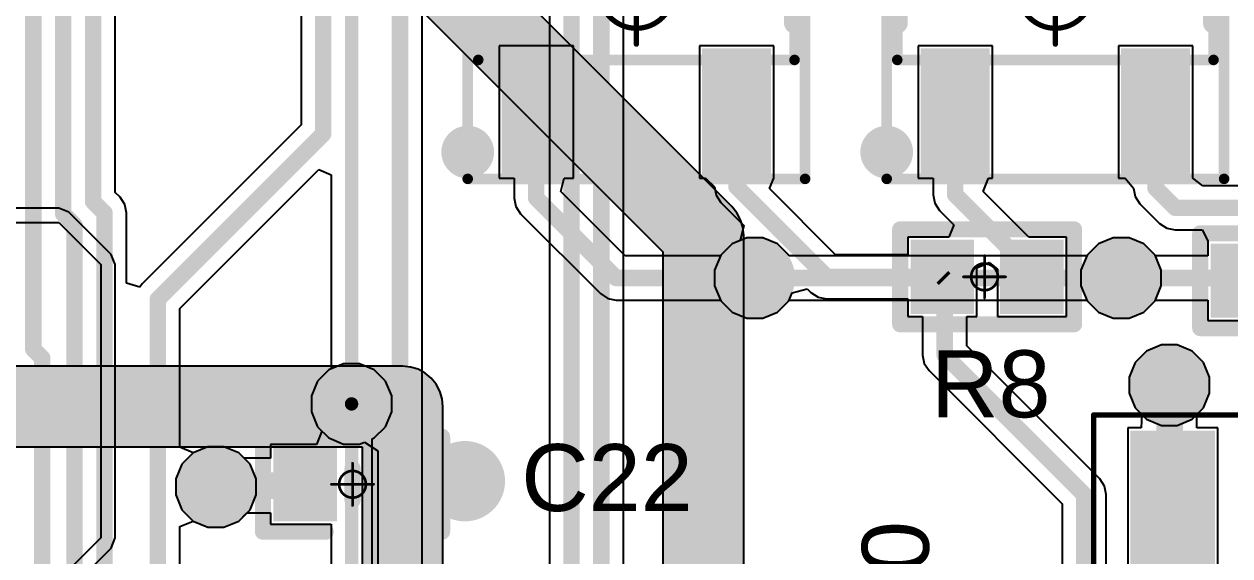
# Model space of a CAD drawing. Header units: inches. Extents: x -0.16 to 1.47, y -0.24 to 2.31.
# Drawn here: x 0.0952 to 0.5454, y 1.2151 to 1.4136 of the extents above; entities that cross this region are included whole.
import ezdxf

# ---------------------------------------------------------------- set-up
doc = ezdxf.new("R2010")
doc.units = ezdxf.units.IN
doc.header["$MEASUREMENT"] = 0
for name, color, linetype in [('Bottom Layer', 5, 'Continuous'), ('Bottom Solder', 6, 'Continuous'), ('GND', 76, 'Continuous'), ('Mechanical 13', 56, 'Continuous'), ('Mechanical 15', 56, 'Continuous'), ('Mechanical 16', 56, 'Continuous'), ('POWER', 16, 'Continuous'), ('Top Layer', 1, 'Continuous'), ('Top Overlay', 2, 'Continuous'), ('Top Paste', 8, 'Continuous'), ('Top Solder', 216, 'Continuous'), ('Via Holes', 16, 'Continuous')]:
    doc.layers.add(name, color=color, linetype=linetype)
doc.styles.add('Arial', font='', dxfattribs={"height": 0.2})
doc.styles.get('Arial').set_extended_font_data('Arial')

# ---------------------------------------------------------------- blocks, each defined once
blk = doc.blocks.new('SOT23_3L_14')
at = {"layer": 'Top Layer'}
for points in [[(0.00886, 0.02461), (-0.00886, 0.02461), (-0.00886, 0.06398), (0.00886, 0.06398)], [(-0.02854, -0.06469), (-0.04626, -0.06469), (-0.04626, -0.02531), (-0.02854, -0.02531)], [(0.04626, -0.06469), (0.02854, -0.06469), (0.02854, -0.02531), (0.04626, -0.02531)]]:
    blk.add_hatch(color=1, dxfattribs=at).paths.add_polyline_path(points)
at = {"layer": 'Top Paste'}
for points in [[(0.00886, 0.02461), (-0.00886, 0.02461), (-0.00886, 0.06398), (0.00886, 0.06398)], [(-0.02854, -0.06469), (-0.04626, -0.06469), (-0.04626, -0.02531), (-0.02854, -0.02531)], [(0.04626, -0.06469), (0.02854, -0.06469), (0.02854, -0.02531), (0.04626, -0.02531)]]:
    blk.add_hatch(color=8, dxfattribs=at).paths.add_polyline_path(points)
at = {"layer": 'Top Solder'}
for points in [[(0.01286, 0.02061), (-0.01286, 0.02061), (-0.01286, 0.06798), (0.01286, 0.06798)], [(-0.02454, -0.06869), (-0.05026, -0.06869), (-0.05026, -0.02131), (-0.02454, -0.02131)], [(0.05026, -0.06869), (0.02454, -0.06869), (0.02454, -0.02131), (0.05026, -0.02131)]]:
    blk.add_hatch(color=216, dxfattribs=at).paths.add_polyline_path(points)
at = {"layer": 'Mechanical 13', "const_width": 0.00394}
for points in [[(-0.05906, -0.02559), (-0.05906, 0.02559)], [(-0.05906, 0.02559), (0.05906, 0.02559)], [(0.05906, -0.02559), (0.05906, 0.02559)], [(-0.05906, -0.02559), (0.05906, -0.02559)]]:
    blk.add_lwpolyline(points, dxfattribs=at)
at = {"layer": 'Mechanical 13', "const_width": 0.00197}
for points in [[(-0.06004, 0.02559, 1), (-0.05807, 0.02559, 1)], [(-0.06004, 0.02559, 1), (-0.05807, 0.02559, 1)], [(0.05807, 0.02559, 1), (0.06004, 0.02559, 1)], [(0.05807, 0.02559, 1), (0.06004, 0.02559, 1)], [(-0.06004, -0.02559, 1), (-0.05807, -0.02559, 1)], [(-0.06004, -0.02559, 1), (-0.05807, -0.02559, 1)], [(0.05807, -0.02559, 1), (0.06004, -0.02559, 1)], [(0.05807, -0.02559, 1), (0.06004, -0.02559, 1)]]:
    blk.add_lwpolyline(points, format="xyb", close=True, dxfattribs=at)
at = {"layer": 'Mechanical 15'}
for points, const_width in [([(-0.06299, -0.07), (-0.06299, 0.07)], 0.00394), ([(-0.06299, 0.07), (0.06299, 0.07)], 0.00394), ([(0.06299, -0.07), (0.06299, 0.07)], 0.00394), ([(0, -0.01969), (0, 0.01969)], 0.00197), ([(-0.01969, 0), (0.01969, 0)], 0.00197), ([(-0.06299, -0.07), (0.06299, -0.07)], 0.00394)]:
    blk.add_lwpolyline(points, dxfattribs=dict(at, const_width=const_width))
for points, const_width in [([(-0.06398, 0.07, 1), (-0.06201, 0.07, 1)], 0.00197), ([(-0.06398, 0.07, 1), (-0.06201, 0.07, 1)], 0.00197), ([(0.06201, 0.07, 1), (0.06398, 0.07, 1)], 0.00197), ([(0.06201, 0.07, 1), (0.06398, 0.07, 1)], 0.00197), ([(-0.00049, 0.01969, 1), (0.00049, 0.01969, 1)], 0.000984), ([(0.01378, 0, 1), (-0.01378, 0, 1)], 0.00197), ([(-0.02018, 0, 1), (-0.01919, 0, 1)], 0.000984), ([(-0.01427, 0, 1), (-0.01329, 0, 1)], 0.000984), ([(0.01329, 0, 1), (0.01427, 0, 1)], 0.000984), ([(0.01919, 0, 1), (0.02018, 0, 1)], 0.000984), ([(-0.00049, -0.01969, 1), (0.00049, -0.01969, 1)], 0.000984), ([(-0.06398, -0.07, 1), (-0.06201, -0.07, 1)], 0.00197), ([(-0.06398, -0.07, 1), (-0.06201, -0.07, 1)], 0.00197), ([(0.06201, -0.07, 1), (0.06398, -0.07, 1)], 0.00197), ([(0.06201, -0.07, 1), (0.06398, -0.07, 1)], 0.00197)]:
    blk.add_lwpolyline(points, format="xyb", close=True, dxfattribs=dict(at, const_width=const_width))
at = {"layer": 'Top Overlay', "const_width": 0.00787}
for points in [[(-0.05906, 0.02756), (-0.02756, 0.02756)], [(-0.05906, -0.01181), (-0.05906, 0.02756)], [(0.02756, 0.02756), (0.05906, 0.02756)], [(0.05906, -0.01181), (0.05906, 0.02756)]]:
    blk.add_lwpolyline(points, dxfattribs=at)
at = {"layer": 'Top Overlay'}
for points, const_width in [([(-0.06102, 0.02756, 1), (-0.05709, 0.02756, 1)], 0.00394), ([(-0.06102, 0.02756, 1), (-0.05709, 0.02756, 1)], 0.00394), ([(-0.02953, 0.02756, 1), (-0.02559, 0.02756, 1)], 0.00394), ([(0.02559, 0.02756, 1), (0.02953, 0.02756, 1)], 0.00394), ([(0.05709, 0.02756, 1), (0.06102, 0.02756, 1)], 0.00394), ([(0.05709, 0.02756, 1), (0.06102, 0.02756, 1)], 0.00394), ([(-0.06102, -0.01181, 1), (-0.05709, -0.01181, 1)], 0.00394), ([(0.05709, -0.01181, 1), (0.06102, -0.01181, 1)], 0.00394), ([(-0.05807, -0.06, 1), (-0.06791, -0.06, 1)], 0.00984), ([(-0.07037, -0.06, 1), (-0.06545, -0.06, 1)], 0.00492), ([(-0.06053, -0.06, 1), (-0.05561, -0.06, 1)], 0.00492)]:
    blk.add_lwpolyline(points, format="xyb", close=True, dxfattribs=dict(at, const_width=const_width))
blk = doc.blocks.new('C_0402_L_19')
at = {"layer": 'Top Layer'}
for points in [[(-0.02559, 0.00984), (-0.00984, 0.00984), (-0.00984, -0.00984), (-0.02559, -0.00984)], [(0.00984, 0.00984), (0.02559, 0.00984), (0.02559, -0.00985), (0.00984, -0.00985)]]:
    blk.add_hatch(color=1, dxfattribs=at).paths.add_polyline_path(points)
at = {"layer": 'Top Paste'}
for points in [[(-0.02559, 0.00984), (-0.00984, 0.00984), (-0.00984, -0.00984), (-0.02559, -0.00984)], [(0.00984, 0.00984), (0.02559, 0.00984), (0.02559, -0.00985), (0.00984, -0.00985)]]:
    blk.add_hatch(color=8, dxfattribs=at).paths.add_polyline_path(points)
at = {"layer": 'Top Solder'}
for points in [[(-0.02959, 0.01384), (-0.00584, 0.01384), (-0.00584, -0.01384), (-0.02959, -0.01384)], [(0.00584, 0.01384), (0.02959, 0.01384), (0.02959, -0.01385), (0.00584, -0.01385)]]:
    blk.add_hatch(color=216, dxfattribs=at).paths.add_polyline_path(points)
at = {"layer": 'Mechanical 15'}
for points, const_width in [([(0.005, 0, 1), (-0.005, 0, 1)], 0.001), ([(-0.00025, 0.00787, 1), (0.00025, 0.00787, 1)], 0.0005), ([(-0.00812, 0, 1), (-0.00762, 0, 1)], 0.0005), ([(-0.00525, 0, 1), (-0.00475, 0, 1)], 0.0005), ([(0.00475, 0, 1), (0.00525, 0, 1)], 0.0005), ([(0.00762, 0, 1), (0.00812, 0, 1)], 0.0005), ([(-0.00025, -0.00787, 1), (0.00025, -0.00787, 1)], 0.0005)]:
    blk.add_lwpolyline(points, format="xyb", close=True, dxfattribs=dict(at, const_width=const_width))
at = {"layer": 'Mechanical 15', "const_width": 0.001}
for points in [[(0, 0.00787), (0, -0.00787)], [(0.00787, 0), (-0.00787, 0)]]:
    blk.add_lwpolyline(points, dxfattribs=at)
at = {"layer": 'Top Overlay', "const_width": 0.006}
for points in [[(-0.01, 0.01771), (-0.03346, 0.01771)], [(-0.03346, 0.01771), (-0.03346, -0.01771)], [(0.03346, 0.01771), (0.01, 0.01771)], [(0.03346, 0.01771), (0.03346, -0.01772)], [(0, 0.006), (0, -0.006)], [(-0.01, -0.01771), (-0.03346, -0.01771)], [(-0.03345, -0.01772), (-0.03346, -0.01771)], [(0.03346, -0.01771), (0.01, -0.01771)]]:
    blk.add_lwpolyline(points, dxfattribs=at)
at = {"layer": 'Top Overlay', "const_width": 0.003}
for points in [[(-0.03496, 0.01771, 1), (-0.03196, 0.01771, 1)], [(-0.03496, 0.01771, 1), (-0.03196, 0.01771, 1)], [(-0.0115, 0.01771, 1), (-0.0085, 0.01771, 1)], [(0.0085, 0.01771, 1), (0.0115, 0.01771, 1)], [(0.03196, 0.01771, 1), (0.03496, 0.01771, 1)], [(0.03196, 0.01771, 1), (0.03496, 0.01771, 1)], [(-0.0015, 0.006, 1), (0.0015, 0.006, 1)], [(-0.0015, -0.006, 1), (0.0015, -0.006, 1)], [(-0.03496, -0.01771, 1), (-0.03196, -0.01771, 1)], [(-0.03496, -0.01771, 1), (-0.03196, -0.01771, 1)], [(-0.03496, -0.01771, 1), (-0.03196, -0.01771, 1)], [(-0.03495, -0.01772, 1), (-0.03195, -0.01772, 1)], [(-0.0115, -0.01771, 1), (-0.0085, -0.01771, 1)], [(0.0085, -0.01771, 1), (0.0115, -0.01771, 1)], [(0.03196, -0.01771, 1), (0.03496, -0.01771, 1)], [(0.03196, -0.01772, 1), (0.03496, -0.01772, 1)]]:
    blk.add_lwpolyline(points, format="xyb", close=True, dxfattribs=at)
blk = doc.blocks.new('_SOP100P600X160_11N_25')
at = {"layer": 'Top Layer'}
blk.add_hatch(color=1, dxfattribs=at).paths.add_polyline_path([(0.08248, 0.09055), (0.13406, 0.09055), (0.13406, 0.06693), (0.08248, 0.06693)])
at = {"layer": 'Top Paste'}
blk.add_hatch(color=8, dxfattribs=at).paths.add_polyline_path([(0.08248, 0.09055), (0.13406, 0.09055), (0.13406, 0.06693), (0.08248, 0.06693)])
at = {"layer": 'Top Solder'}
blk.add_hatch(color=216, dxfattribs=at).paths.add_polyline_path([(0.07848, 0.09455), (0.13806, 0.09455), (0.13806, 0.06293), (0.07848, 0.06293)])
at = {"layer": 'Mechanical 16', "const_width": 0.00197}
for points in [[(-0.1439, 0.10827), (0.1439, 0.10827)], [(0.1439, 0.10827), (0.1439, -0.10827)]]:
    blk.add_lwpolyline(points, dxfattribs=at)
at = {"layer": 'Mechanical 16', "const_width": 0.000984}
blk.add_lwpolyline([(0.14341, 0.10827, 1), (0.14439, 0.10827, 1)], format="xyb", close=True, dxfattribs=at)
blk.add_lwpolyline([(0.14341, 0.10827, 1), (0.14439, 0.10827, 1)], format="xyb", close=True, dxfattribs=at)
blk = doc.blocks.new('SOT23_3L_58')
at = {"layer": 'Top Layer'}
for points in [[(0.00886, 0.02461), (-0.00886, 0.02461), (-0.00886, 0.06398), (0.00886, 0.06398)], [(-0.02854, -0.06469), (-0.04626, -0.06469), (-0.04626, -0.02531), (-0.02854, -0.02531)], [(0.04626, -0.06469), (0.02854, -0.06469), (0.02854, -0.02531), (0.04626, -0.02531)]]:
    blk.add_hatch(color=1, dxfattribs=at).paths.add_polyline_path(points)
at = {"layer": 'Top Paste'}
for points in [[(0.00886, 0.02461), (-0.00886, 0.02461), (-0.00886, 0.06398), (0.00886, 0.06398)], [(-0.02854, -0.06469), (-0.04626, -0.06469), (-0.04626, -0.02531), (-0.02854, -0.02531)], [(0.04626, -0.06469), (0.02854, -0.06469), (0.02854, -0.02531), (0.04626, -0.02531)]]:
    blk.add_hatch(color=8, dxfattribs=at).paths.add_polyline_path(points)
at = {"layer": 'Top Solder'}
for points in [[(0.01286, 0.02061), (-0.01286, 0.02061), (-0.01286, 0.06798), (0.01286, 0.06798)], [(-0.02454, -0.06869), (-0.05026, -0.06869), (-0.05026, -0.02131), (-0.02454, -0.02131)], [(0.05026, -0.06869), (0.02454, -0.06869), (0.02454, -0.02131), (0.05026, -0.02131)]]:
    blk.add_hatch(color=216, dxfattribs=at).paths.add_polyline_path(points)
at = {"layer": 'Mechanical 13', "const_width": 0.00394}
for points in [[(-0.05906, -0.02559), (-0.05906, 0.02559)], [(-0.05906, 0.02559), (0.05906, 0.02559)], [(0.05906, -0.02559), (0.05906, 0.02559)], [(-0.05906, -0.02559), (0.05906, -0.02559)]]:
    blk.add_lwpolyline(points, dxfattribs=at)
at = {"layer": 'Mechanical 13', "const_width": 0.00197}
for points in [[(-0.06004, 0.02559, 1), (-0.05807, 0.02559, 1)], [(-0.06004, 0.02559, 1), (-0.05807, 0.02559, 1)], [(0.05807, 0.02559, 1), (0.06004, 0.02559, 1)], [(0.05807, 0.02559, 1), (0.06004, 0.02559, 1)], [(-0.06004, -0.02559, 1), (-0.05807, -0.02559, 1)], [(-0.06004, -0.02559, 1), (-0.05807, -0.02559, 1)], [(0.05807, -0.02559, 1), (0.06004, -0.02559, 1)], [(0.05807, -0.02559, 1), (0.06004, -0.02559, 1)]]:
    blk.add_lwpolyline(points, format="xyb", close=True, dxfattribs=at)
at = {"layer": 'Mechanical 15'}
for points, const_width in [([(-0.06299, -0.07), (-0.06299, 0.07)], 0.00394), ([(-0.06299, 0.07), (0.06299, 0.07)], 0.00394), ([(0.06299, -0.07), (0.06299, 0.07)], 0.00394), ([(0, -0.01969), (0, 0.01969)], 0.00197), ([(-0.01969, 0), (0.01969, 0)], 0.00197), ([(-0.06299, -0.07), (0.06299, -0.07)], 0.00394)]:
    blk.add_lwpolyline(points, dxfattribs=dict(at, const_width=const_width))
for points, const_width in [([(-0.06398, 0.07, 1), (-0.06201, 0.07, 1)], 0.00197), ([(-0.06398, 0.07, 1), (-0.06201, 0.07, 1)], 0.00197), ([(0.06201, 0.07, 1), (0.06398, 0.07, 1)], 0.00197), ([(0.06201, 0.07, 1), (0.06398, 0.07, 1)], 0.00197), ([(-0.00049, 0.01969, 1), (0.00049, 0.01969, 1)], 0.000984), ([(0.01378, 0, 1), (-0.01378, 0, 1)], 0.00197), ([(-0.02018, 0, 1), (-0.01919, 0, 1)], 0.000984), ([(-0.01427, 0, 1), (-0.01329, 0, 1)], 0.000984), ([(0.01329, 0, 1), (0.01427, 0, 1)], 0.000984), ([(0.01919, 0, 1), (0.02018, 0, 1)], 0.000984), ([(-0.00049, -0.01969, 1), (0.00049, -0.01969, 1)], 0.000984), ([(-0.06398, -0.07, 1), (-0.06201, -0.07, 1)], 0.00197), ([(-0.06398, -0.07, 1), (-0.06201, -0.07, 1)], 0.00197), ([(0.06201, -0.07, 1), (0.06398, -0.07, 1)], 0.00197), ([(0.06201, -0.07, 1), (0.06398, -0.07, 1)], 0.00197)]:
    blk.add_lwpolyline(points, format="xyb", close=True, dxfattribs=dict(at, const_width=const_width))
at = {"layer": 'Top Overlay', "const_width": 0.00787}
for points in [[(-0.05906, 0.02756), (-0.02756, 0.02756)], [(-0.05906, -0.01181), (-0.05906, 0.02756)], [(0.02756, 0.02756), (0.05906, 0.02756)], [(0.05906, -0.01181), (0.05906, 0.02756)]]:
    blk.add_lwpolyline(points, dxfattribs=at)
at = {"layer": 'Top Overlay'}
for points, const_width in [([(-0.06102, 0.02756, 1), (-0.05709, 0.02756, 1)], 0.00394), ([(-0.06102, 0.02756, 1), (-0.05709, 0.02756, 1)], 0.00394), ([(-0.02953, 0.02756, 1), (-0.02559, 0.02756, 1)], 0.00394), ([(0.02559, 0.02756, 1), (0.02953, 0.02756, 1)], 0.00394), ([(0.05709, 0.02756, 1), (0.06102, 0.02756, 1)], 0.00394), ([(0.05709, 0.02756, 1), (0.06102, 0.02756, 1)], 0.00394), ([(-0.06102, -0.01181, 1), (-0.05709, -0.01181, 1)], 0.00394), ([(0.05709, -0.01181, 1), (0.06102, -0.01181, 1)], 0.00394), ([(-0.05807, -0.06, 1), (-0.06791, -0.06, 1)], 0.00984), ([(-0.07037, -0.06, 1), (-0.06545, -0.06, 1)], 0.00492), ([(-0.06053, -0.06, 1), (-0.05561, -0.06, 1)], 0.00492)]:
    blk.add_lwpolyline(points, format="xyb", close=True, dxfattribs=dict(at, const_width=const_width))
blk = doc.blocks.new('R_0402_L_59')
at = {"layer": 'Top Layer'}
for points in [[(-0.02363, 0.00984), (-0.00788, 0.00984), (-0.00788, -0.00985), (-0.02363, -0.00985)], [(0.00984, 0.00984), (0.02559, 0.00984), (0.02559, -0.00985), (0.00984, -0.00985)]]:
    blk.add_hatch(color=1, dxfattribs=at).paths.add_polyline_path(points)
at = {"layer": 'Top Paste'}
for points in [[(-0.02363, 0.00984), (-0.00788, 0.00984), (-0.00788, -0.00985), (-0.02363, -0.00985)], [(0.00984, 0.00984), (0.02559, 0.00984), (0.02559, -0.00985), (0.00984, -0.00985)]]:
    blk.add_hatch(color=8, dxfattribs=at).paths.add_polyline_path(points)
at = {"layer": 'Top Solder'}
for points in [[(-0.02763, 0.01384), (-0.00388, 0.01384), (-0.00388, -0.01385), (-0.02763, -0.01385)], [(0.00584, 0.01384), (0.02959, 0.01384), (0.02959, -0.01385), (0.00584, -0.01385)]]:
    blk.add_hatch(color=216, dxfattribs=at).paths.add_polyline_path(points)
at = {"layer": 'Mechanical 15'}
for points, const_width in [([(0.005, 0, 1), (-0.005, 0, 1)], 0.001), ([(-0.00025, 0.00787, 1), (0.00025, 0.00787, 1)], 0.0005), ([(-0.00812, 0, 1), (-0.00762, 0, 1)], 0.0005), ([(-0.00525, 0, 1), (-0.00475, 0, 1)], 0.0005), ([(0.00475, 0, 1), (0.00525, 0, 1)], 0.0005), ([(0.00762, 0, 1), (0.00812, 0, 1)], 0.0005), ([(-0.00025, -0.00787, 1), (0.00025, -0.00787, 1)], 0.0005)]:
    blk.add_lwpolyline(points, format="xyb", close=True, dxfattribs=dict(at, const_width=const_width))
at = {"layer": 'Mechanical 15', "const_width": 0.001}
for points in [[(0, 0.00787), (0, -0.00787)], [(0.00787, 0), (-0.00787, 0)]]:
    blk.add_lwpolyline(points, dxfattribs=at)
at = {"layer": 'Top Overlay', "const_width": 0.006}
for points in [[(0.03346, 0.01771), (-0.0315, 0.01771)], [(-0.0315, 0.01771), (-0.0315, -0.01772)], [(0.03346, 0.01771), (0.03346, -0.01772)], [(0.03346, -0.01772), (-0.0315, -0.01772)]]:
    blk.add_lwpolyline(points, dxfattribs=at)
at = {"layer": 'Top Overlay', "const_width": 0.003}
for points in [[(-0.033, 0.01771, 1), (-0.03, 0.01771, 1)], [(-0.033, 0.01771, 1), (-0.03, 0.01771, 1)], [(0.03196, 0.01771, 1), (0.03496, 0.01771, 1)], [(0.03196, 0.01771, 1), (0.03496, 0.01771, 1)], [(-0.033, -0.01772, 1), (-0.03, -0.01772, 1)], [(-0.033, -0.01772, 1), (-0.03, -0.01772, 1)], [(0.03196, -0.01772, 1), (0.03496, -0.01772, 1)], [(0.03196, -0.01772, 1), (0.03496, -0.01772, 1)]]:
    blk.add_lwpolyline(points, format="xyb", close=True, dxfattribs=at)
blk = doc.blocks.new('R_0402_L_64')
at = {"layer": 'Top Layer'}
for points in [[(-0.02363, 0.00984), (-0.00788, 0.00984), (-0.00788, -0.00985), (-0.02363, -0.00985)], [(0.00984, 0.00984), (0.02559, 0.00984), (0.02559, -0.00985), (0.00984, -0.00985)]]:
    blk.add_hatch(color=1, dxfattribs=at).paths.add_polyline_path(points)
at = {"layer": 'Top Paste'}
for points in [[(-0.02363, 0.00984), (-0.00788, 0.00984), (-0.00788, -0.00985), (-0.02363, -0.00985)], [(0.00984, 0.00984), (0.02559, 0.00984), (0.02559, -0.00985), (0.00984, -0.00985)]]:
    blk.add_hatch(color=8, dxfattribs=at).paths.add_polyline_path(points)
at = {"layer": 'Top Solder'}
for points in [[(-0.02763, 0.01384), (-0.00388, 0.01384), (-0.00388, -0.01385), (-0.02763, -0.01385)], [(0.00584, 0.01384), (0.02959, 0.01384), (0.02959, -0.01385), (0.00584, -0.01385)]]:
    blk.add_hatch(color=216, dxfattribs=at).paths.add_polyline_path(points)
at = {"layer": 'Mechanical 15'}
for points, const_width in [([(0.005, 0, 1), (-0.005, 0, 1)], 0.001), ([(-0.00025, 0.00787, 1), (0.00025, 0.00787, 1)], 0.0005), ([(-0.00812, 0, 1), (-0.00762, 0, 1)], 0.0005), ([(-0.00525, 0, 1), (-0.00475, 0, 1)], 0.0005), ([(0.00475, 0, 1), (0.00525, 0, 1)], 0.0005), ([(0.00762, 0, 1), (0.00812, 0, 1)], 0.0005), ([(-0.00025, -0.00787, 1), (0.00025, -0.00787, 1)], 0.0005)]:
    blk.add_lwpolyline(points, format="xyb", close=True, dxfattribs=dict(at, const_width=const_width))
at = {"layer": 'Mechanical 15', "const_width": 0.001}
for points in [[(0, -0.00787), (0, 0.00787)], [(-0.00787, 0), (0.00787, 0)]]:
    blk.add_lwpolyline(points, dxfattribs=at)
at = {"layer": 'Top Overlay', "const_width": 0.006}
for points in [[(-0.0315, 0.01771), (0.03346, 0.01771)], [(-0.0315, -0.01772), (-0.0315, 0.01771)], [(0.03346, -0.01772), (0.03346, 0.01771)], [(-0.0315, -0.01772), (0.03346, -0.01772)]]:
    blk.add_lwpolyline(points, dxfattribs=at)
at = {"layer": 'Top Overlay', "const_width": 0.003}
for points in [[(-0.033, 0.01771, 1), (-0.03, 0.01771, 1)], [(-0.033, 0.01771, 1), (-0.03, 0.01771, 1)], [(0.03196, 0.01771, 1), (0.03496, 0.01771, 1)], [(0.03196, 0.01771, 1), (0.03496, 0.01771, 1)], [(-0.033, -0.01772, 1), (-0.03, -0.01772, 1)], [(-0.033, -0.01772, 1), (-0.03, -0.01772, 1)], [(0.03196, -0.01772, 1), (0.03496, -0.01772, 1)], [(0.03196, -0.01772, 1), (0.03496, -0.01772, 1)]]:
    blk.add_lwpolyline(points, format="xyb", close=True, dxfattribs=at)

msp = doc.modelspace()

# ---------------------------------------------------------------- hatches: boundary and pattern name
at = {"layer": 'Bottom Layer'}
h = msp.add_hatch(color=5, dxfattribs=at)
edge = h.paths.add_edge_path()
edge.add_arc((0.36801, 1.31878), 0.01, 0, 360)
h = msp.add_hatch(color=5, dxfattribs=at)
edge = h.paths.add_edge_path()
edge.add_arc((0.50479, 1.31878), 0.01, 0, 360)
h = msp.add_hatch(color=5, dxfattribs=at)
edge = h.paths.add_edge_path()
edge.add_arc((0.52279, 1.27878), 0.01, 0, 360)
h = msp.add_hatch(color=5, dxfattribs=at)
edge = h.paths.add_edge_path()
edge.add_arc((0.21743, 1.27178), 0.01, 0, 360)
h = msp.add_hatch(color=5, dxfattribs=at)
edge = h.paths.add_edge_path()
edge.add_arc((0.25975, 1.24294), 0.01, 0, 360)
h = msp.add_hatch(color=5, dxfattribs=at)
edge = h.paths.add_edge_path()
edge.add_arc((0.16679, 1.24078), 0.01, 0, 360)
at = {"layer": 'Bottom Solder'}
h = msp.add_hatch(color=6, dxfattribs=at)
edge = h.paths.add_edge_path()
edge.add_arc((0.36801, 1.31878), 0.014, 0, 360)
h = msp.add_hatch(color=6, dxfattribs=at)
edge = h.paths.add_edge_path()
edge.add_arc((0.50479, 1.31878), 0.014, 0, 360)
h = msp.add_hatch(color=6, dxfattribs=at)
edge = h.paths.add_edge_path()
edge.add_arc((0.52279, 1.27878), 0.014, 0, 360)
h = msp.add_hatch(color=6, dxfattribs=at)
edge = h.paths.add_edge_path()
edge.add_arc((0.21743, 1.27178), 0.014, 0, 360)
h = msp.add_hatch(color=6, dxfattribs=at)
edge = h.paths.add_edge_path()
edge.add_arc((0.25975, 1.24294), 0.014, 0, 360)
h = msp.add_hatch(color=6, dxfattribs=at)
edge = h.paths.add_edge_path()
edge.add_arc((0.16679, 1.24078), 0.014, 0, 360)
at = {"layer": 'GND'}
h = msp.add_hatch(color=76, dxfattribs=at)
edge = h.paths.add_edge_path()
edge.add_arc((0.36801, 1.31878), 0.015, 0, 360)
h = msp.add_hatch(color=76, dxfattribs=at)
edge = h.paths.add_edge_path()
edge.add_arc((0.50479, 1.31878), 0.015, 0, 360)
h = msp.add_hatch(color=76, dxfattribs=at)
edge = h.paths.add_edge_path()
edge.add_arc((0.52279, 1.27878), 0.015, 0, 360)
h = msp.add_hatch(color=76, dxfattribs=at)
edge = h.paths.add_edge_path()
edge.add_arc((0.21743, 1.27178), 0.015, 0, 360)
h = msp.add_hatch(color=76, dxfattribs=at)
edge = h.paths.add_edge_path()
edge.add_arc((0.16679, 1.24078), 0.015, 0, 360)
at = {"layer": 'POWER'}
h = msp.add_hatch(color=16, dxfattribs=at)
edge = h.paths.add_edge_path()
edge.add_arc((0.36801, 1.31878), 0.015, 0, 360)
h = msp.add_hatch(color=16, dxfattribs=at)
edge = h.paths.add_edge_path()
edge.add_arc((0.50479, 1.31878), 0.015, 0, 360)
h = msp.add_hatch(color=16, dxfattribs=at)
edge = h.paths.add_edge_path()
edge.add_arc((0.21743, 1.27178), 0.015, 0, 360)
h = msp.add_hatch(color=16, dxfattribs=at)
edge = h.paths.add_edge_path()
edge.add_arc((0.25975, 1.24294), 0.015, 0, 360)
at = {"layer": 'Top Layer'}
h = msp.add_hatch(color=1, dxfattribs=at)
edge = h.paths.add_edge_path()
edge.add_arc((0.36801, 1.31878), 0.01, 0, 360)
h = msp.add_hatch(color=1, dxfattribs=at)
edge = h.paths.add_edge_path()
edge.add_arc((0.50479, 1.31878), 0.01, 0, 360)
h = msp.add_hatch(color=1, dxfattribs=at)
edge = h.paths.add_edge_path()
edge.add_arc((0.52279, 1.27878), 0.01, 0, 360)
h = msp.add_hatch(color=1, dxfattribs=at)
edge = h.paths.add_edge_path()
edge.add_arc((0.21743, 1.27178), 0.01, 0, 360)
h = msp.add_hatch(color=1, dxfattribs=at)
edge = h.paths.add_edge_path()
edge.add_arc((0.25975, 1.24294), 0.01, 0, 360)
h = msp.add_hatch(color=1, dxfattribs=at)
edge = h.paths.add_edge_path()
edge.add_arc((0.16679, 1.24078), 0.01, 0, 360)
at = {"layer": 'Top Solder'}
h = msp.add_hatch(color=216, dxfattribs=at)
edge = h.paths.add_edge_path()
edge.add_arc((0.36801, 1.31878), 0.014, 0, 360)
h = msp.add_hatch(color=216, dxfattribs=at)
edge = h.paths.add_edge_path()
edge.add_arc((0.50479, 1.31878), 0.014, 0, 360)
h = msp.add_hatch(color=216, dxfattribs=at)
edge = h.paths.add_edge_path()
edge.add_arc((0.52279, 1.27878), 0.014, 0, 360)
h = msp.add_hatch(color=216, dxfattribs=at)
edge = h.paths.add_edge_path()
edge.add_arc((0.21743, 1.27178), 0.014, 0, 360)
h = msp.add_hatch(color=216, dxfattribs=at)
edge = h.paths.add_edge_path()
edge.add_arc((0.25975, 1.24294), 0.014, 0, 360)
h = msp.add_hatch(color=216, dxfattribs=at)
edge = h.paths.add_edge_path()
edge.add_arc((0.16679, 1.24078), 0.014, 0, 360)
at = {"layer": 'Via Holes'}
h = msp.add_hatch(color=7, dxfattribs=at)
edge = h.paths.add_edge_path()
edge.add_arc((0.36801, 1.31878), 0.005, 0, 360)
h = msp.add_hatch(color=7, dxfattribs=at)
edge = h.paths.add_edge_path()
edge.add_arc((0.50479, 1.31878), 0.005, 0, 360)
h = msp.add_hatch(color=7, dxfattribs=at)
edge = h.paths.add_edge_path()
edge.add_arc((0.52279, 1.27878), 0.005, 0, 360)
h = msp.add_hatch(color=7, dxfattribs=at)
edge = h.paths.add_edge_path()
edge.add_arc((0.21743, 1.27178), 0.005, 0, 360)
h = msp.add_hatch(color=7, dxfattribs=at)
edge = h.paths.add_edge_path()
edge.add_arc((0.25975, 1.24294), 0.005, 0, 360)
h = msp.add_hatch(color=7, dxfattribs=at)
edge = h.paths.add_edge_path()
edge.add_arc((0.16679, 1.24078), 0.005, 0, 360)

# ---------------------------------------------------------------- linework, layer by layer
at = {"layer": 'Bottom Layer'}
for p, q in [((0.12916, 1.35076), (0.12916, 1.57394)), ((0.19861, 1.54781), (0.19861, 1.37601)), ((0.24374, 1.19551), (0.24374, 1.54209)), ((0.29129, 1.52831), (0.29129, 1.18829)), ((0.31893, 1.18273), (0.31893, 1.52028)), ((0.19861, 1.37601), (0.13925, 1.31666)), ((0.15332, 1.30742), (0.20516, 1.35926)), ((0.20516, 1.35926), (0.20978, 1.35735)), ((0.20978, 1.35735), (0.20978, 1.28485)), ((0.13099, 1.34893), (0.12916, 1.35076)), ((0.13277, 1.34626), (0.13099, 1.34893)), ((0.13099, 1.34893), (0.13099, 1.34893)), ((0.1334, 1.34311), (0.13277, 1.34626)), ((0.1334, 1.3169), (0.1334, 1.34311)), ((0.1334, 1.34311), (0.1334, 1.34311)), ((0.36502, 1.33378), (0.35951, 1.3315)), ((0.37099, 1.33378), (0.36502, 1.33378)), ((0.3765, 1.3315), (0.37099, 1.33378)), ((0.50181, 1.33378), (0.49629, 1.3315)), ((0.50777, 1.33378), (0.50181, 1.33378)), ((0.51329, 1.3315), (0.50777, 1.33378)), ((0.35951, 1.3315), (0.35529, 1.32728)), ((0.38072, 1.32728), (0.3765, 1.3315)), ((0.49629, 1.3315), (0.49207, 1.32728)), ((0.51751, 1.32728), (0.51329, 1.3315)), ((0.35529, 1.32728), (0.35301, 1.32176)), ((0.38083, 1.32702), (0.38072, 1.32728)), ((0.49197, 1.32702), (0.38083, 1.32702)), ((0.49207, 1.32728), (0.49197, 1.32702)), ((0.51979, 1.32176), (0.51751, 1.32728)), ((0.35301, 1.32176), (0.35301, 1.3158)), ((0.51979, 1.3158), (0.51979, 1.32176)), ((0.1384, 1.31538), (0.1334, 1.3169)), ((0.13925, 1.31666), (0.1384, 1.31538)), ((0.35301, 1.3158), (0.35529, 1.31028)), ((0.51751, 1.31028), (0.51979, 1.3158)), ((0.35529, 1.31028), (0.35951, 1.30606)), ((0.3765, 1.30606), (0.38072, 1.31028)), ((0.38072, 1.31028), (0.38083, 1.31054)), ((0.38083, 1.31054), (0.49197, 1.31054)), ((0.49197, 1.31054), (0.49207, 1.31028)), ((0.49207, 1.31028), (0.49629, 1.30606)), ((0.51329, 1.30606), (0.51751, 1.31028)), ((0.15332, 1.25559), (0.15332, 1.30742)), ((0.35951, 1.30606), (0.36502, 1.30378)), ((0.37099, 1.30378), (0.3765, 1.30606)), ((0.49629, 1.30606), (0.50181, 1.30378)), ((0.50777, 1.30378), (0.51329, 1.30606)), ((0.36502, 1.30378), (0.37099, 1.30378)), ((0.50181, 1.30378), (0.50777, 1.30378)), ((0.51981, 1.29378), (0.51429, 1.2915)), ((0.52577, 1.29378), (0.51981, 1.29378)), ((0.53129, 1.2915), (0.52577, 1.29378)), ((0.51429, 1.2915), (0.51007, 1.28728)), ((0.53551, 1.28728), (0.53129, 1.2915)), ((0.20893, 1.2845), (0.20471, 1.28028)), ((0.20978, 1.28485), (0.20893, 1.2845)), ((0.51007, 1.28728), (0.50779, 1.28176)), ((0.53779, 1.28176), (0.53551, 1.28728)), ((0.20471, 1.28028), (0.20243, 1.27476)), ((0.50779, 1.28176), (0.50779, 1.2758)), ((0.53779, 1.2758), (0.53779, 1.28176)), ((0.20243, 1.27476), (0.20243, 1.2688)), ((0.50779, 1.2758), (0.51007, 1.27028)), ((0.53551, 1.27028), (0.53779, 1.2758)), ((0.51007, 1.27028), (0.51429, 1.26606)), ((0.53129, 1.26606), (0.53551, 1.27028)), ((0.20243, 1.2688), (0.20471, 1.26328)), ((0.51429, 1.26606), (0.51981, 1.26378)), ((0.52577, 1.26378), (0.53129, 1.26606)), ((0.20471, 1.26328), (0.20893, 1.25906)), ((0.51981, 1.26378), (0.52577, 1.26378)), ((0.20893, 1.25906), (0.21444, 1.25678)), ((0.21444, 1.25678), (0.22041, 1.25678)), ((0.22041, 1.25678), (0.22227, 1.25755)), ((0.22227, 1.25755), (0.22727, 1.25421)), ((0.15829, 1.2535), (0.15332, 1.25559)), ((0.16381, 1.25578), (0.15829, 1.2535)), ((0.16977, 1.25578), (0.16381, 1.25578)), ((0.17529, 1.2535), (0.16977, 1.25578)), ((0.17951, 1.24928), (0.17529, 1.2535)), ((0.22727, 1.25421), (0.22727, 1.19892)), ((0.18179, 1.24376), (0.17951, 1.24928)), ((0.18179, 1.2378), (0.18179, 1.24376)), ((0.17951, 1.23228), (0.18179, 1.2378)), ((0.17529, 1.22806), (0.17951, 1.23228)), ((0.15332, 1.22597), (0.15829, 1.22806)), ((0.15332, 1.20759), (0.15332, 1.22597)), ((0.15829, 1.22806), (0.16381, 1.22578)), ((0.16381, 1.22578), (0.16977, 1.22578)), ((0.16977, 1.22578), (0.17529, 1.22806))]:
    msp.add_line(p, q, dxfattribs=at)
for points, const_width in [([(0.0986, 1.29221), (0.0986, 1.5866)], 0.00616), ([(0.10976, 1.34272), (0.10976, 1.58198)], 0.00616), ([(0.12092, 1.34735), (0.12092, 1.57735)], 0.00616), ([(0.20685, 1.3726), (0.20685, 1.54781)], 0.00616), ([(0.21743, 1.27178), (0.21743, 1.54343)], 0.005), ([(0.23551, 1.19551), (0.23551, 1.54551)], 0.00616), ([(0.29953, 1.18488), (0.29953, 1.52831)], 0.00616), ([(0.31069, 1.18026), (0.31069, 1.52369)], 0.00616), ([(0.14508, 1.31084), (0.20685, 1.3726)], 0.00616), ([(0.12092, 1.34735), (0.12516, 1.34311)], 0.00616), ([(0.10976, 1.34272), (0.114, 1.33848)], 0.00616), ([(0.12516, 1.10386), (0.12516, 1.34311)], 0.00616), ([(0.114, 1.09923), (0.114, 1.33848)], 0.00616), ([(0.36801, 1.31878), (0.50479, 1.31878)], 0.00616), ([(0.14508, 1.12488), (0.14508, 1.31084)], 0.00616), ([(0.0986, 1.29221), (0.10192, 1.28889)], 0.00616), ([(0.10192, 0.99451), (0.10192, 1.28889)], 0.00616)]:
    msp.add_lwpolyline(points, dxfattribs=dict(at, const_width=const_width))
for points, const_width in [([(0.20531, 1.3726, 1), (0.20839, 1.3726, 1)], 0.00308), ([(0.20531, 1.3726, 1), (0.20839, 1.3726, 1)], 0.00308), ([(0.11938, 1.34735, 1), (0.12246, 1.34735, 1)], 0.00308), ([(0.11938, 1.34735, 1), (0.12246, 1.34735, 1)], 0.00308), ([(0.10822, 1.34272, 1), (0.1113, 1.34272, 1)], 0.00308), ([(0.10822, 1.34272, 1), (0.1113, 1.34272, 1)], 0.00308), ([(0.12362, 1.34311, 1), (0.1267, 1.34311, 1)], 0.00308), ([(0.12362, 1.34311, 1), (0.1267, 1.34311, 1)], 0.00308), ([(0.11246, 1.33848, 1), (0.11554, 1.33848, 1)], 0.00308), ([(0.11246, 1.33848, 1), (0.11554, 1.33848, 1)], 0.00308), ([(0.36647, 1.31878, 1), (0.36955, 1.31878, 1)], 0.00308), ([(0.50325, 1.31878, 1), (0.50633, 1.31878, 1)], 0.00308), ([(0.14354, 1.31084, 1), (0.14662, 1.31084, 1)], 0.00308), ([(0.14354, 1.31084, 1), (0.14662, 1.31084, 1)], 0.00308), ([(0.09706, 1.29221, 1), (0.10014, 1.29221, 1)], 0.00308), ([(0.09706, 1.29221, 1), (0.10014, 1.29221, 1)], 0.00308), ([(0.10038, 1.28889, 1), (0.10346, 1.28889, 1)], 0.00308), ([(0.10038, 1.28889, 1), (0.10346, 1.28889, 1)], 0.00308), ([(0.21618, 1.27178, 1), (0.21868, 1.27178, 1)], 0.0025)]:
    msp.add_lwpolyline(points, format="xyb", close=True, dxfattribs=dict(at, const_width=const_width))
at = {"layer": 'POWER'}
for p, q in [((0.35945, 1.34544), (0.25345, 1.45144)), ((0.23655, 1.42571), (0.33372, 1.32854)), ((0.36132, 1.34315), (0.35945, 1.34544)), ((0.36272, 1.34055), (0.36132, 1.34315)), ((0.36357, 1.33772), (0.36272, 1.34055)), ((0.36386, 1.33478), (0.36357, 1.33772)), ((0.36386, 1.12314), (0.36386, 1.33478)), ((0.33372, 1.32854), (0.33372, 1.12939)), ((0.23649, 1.28585), (-0.11721, 1.28585)), ((0.23943, 1.28556), (0.23649, 1.28585)), ((0.24226, 1.2847), (0.23943, 1.28556)), ((0.24486, 1.28331), (0.24226, 1.2847)), ((0.24715, 1.28144), (0.24486, 1.28331)), ((0.24902, 1.27915), (0.24715, 1.28144)), ((0.25042, 1.27655), (0.24902, 1.27915)), ((0.25127, 1.27372), (0.25042, 1.27655)), ((0.25156, 1.27078), (0.25127, 1.27372)), ((0.25156, 1.1052), (0.25156, 1.27078)), ((-0.11721, 1.25571), (0.22142, 1.25571)), ((0.22142, 1.25571), (0.22142, 1.10472))]:
    msp.add_line(p, q, dxfattribs=at)
at = {"layer": 'POWER', "const_width": 0.03}
for points in [[(0.24279, 1.44078), (0.34879, 1.33478)], [(0.34879, 1.12314), (0.34879, 1.33478)], [(-0.14321, 1.27078), (0.23649, 1.27078)], [(0.23649, 1.09848), (0.23649, 1.27078)]]:
    msp.add_lwpolyline(points, dxfattribs=at)
at = {"layer": 'POWER', "const_width": 0.015}
for points in [[(0.34129, 1.33478, 1), (0.35629, 1.33478, 1)], [(0.34129, 1.33478, 1), (0.35629, 1.33478, 1)], [(0.22899, 1.27078, 1), (0.24399, 1.27078, 1)], [(0.22899, 1.27078, 1), (0.24399, 1.27078, 1)]]:
    msp.add_lwpolyline(points, format="xyb", close=True, dxfattribs=at)
at = {"layer": 'Top Layer'}
for p, q in [((0.30025, 1.40546), (0.27253, 1.40546)), ((0.27253, 1.40546), (0.27253, 1.35609)), ((0.30025, 1.35609), (0.30025, 1.40546)), ((0.37505, 1.40546), (0.34733, 1.40546)), ((0.34733, 1.40546), (0.34733, 1.35609)), ((0.37505, 1.35609), (0.37505, 1.40546)), ((0.45671, 1.40546), (0.42899, 1.40546)), ((0.42899, 1.40546), (0.42899, 1.35609)), ((0.45671, 1.35609), (0.45671, 1.40546)), ((0.53151, 1.40546), (0.50379, 1.40546)), ((0.50379, 1.40546), (0.50379, 1.35609)), ((0.53151, 1.35609), (0.53151, 1.40546)), ((0.27253, 1.35609), (0.27815, 1.35609)), ((0.27815, 1.35609), (0.27815, 1.34861)), ((0.29556, 1.35109), (0.29687, 1.35609)), ((0.29687, 1.35609), (0.30025, 1.35609)), ((0.34733, 1.35609), (0.34959, 1.35609)), ((0.34959, 1.35609), (0.35295, 1.35281)), ((0.37344, 1.35221), (0.37505, 1.35609)), ((0.37505, 1.35609), (0.37505, 1.35609)), ((0.42899, 1.35609), (0.43461, 1.35609)), ((0.43461, 1.35609), (0.43461, 1.34983)), ((0.45324, 1.35109), (0.45531, 1.35609)), ((0.45531, 1.35609), (0.45671, 1.35609)), ((0.50379, 1.35609), (0.50636, 1.35609)), ((0.50636, 1.35609), (0.50941, 1.35235)), ((0.53533, 1.35324), (0.53151, 1.35609)), ((0.31963, 1.32702), (0.29556, 1.35109)), ((0.35295, 1.35281), (0.35358, 1.34966)), ((0.39819, 1.32746), (0.37344, 1.35221)), ((0.47027, 1.33406), (0.45324, 1.35109)), ((0.50941, 1.35235), (0.51004, 1.3492)), ((0.55828, 1.35324), (0.53533, 1.35324)), ((0.27815, 1.34861), (0.27815, 1.34861)), ((0.27815, 1.34861), (0.27878, 1.34546)), ((0.35358, 1.34966), (0.35537, 1.34698)), ((0.35537, 1.34698), (0.36395, 1.3384)), ((0.43461, 1.34983), (0.43461, 1.34983)), ((0.43461, 1.34983), (0.43524, 1.34668)), ((0.43524, 1.34668), (0.43702, 1.34401)), ((0.51004, 1.3492), (0.51183, 1.34652)), ((0.51183, 1.34652), (0.51917, 1.33917)), ((0.10807, 1.34491), (-0.02049, 1.34491)), ((0.11189, 1.34333), (0.10807, 1.34491)), ((0.10807, 1.34491), (0.10807, 1.34491)), ((0.12762, 1.32761), (0.11189, 1.34333)), ((0.27878, 1.34546), (0.28056, 1.34279)), ((0.28056, 1.34279), (0.31039, 1.31295)), ((0.43702, 1.34401), (0.44235, 1.33868)), ((-0.02049, 1.3395), (0.10807, 1.3395)), ((0.10807, 1.3395), (0.12379, 1.32378)), ((0.36395, 1.3384), (0.36253, 1.33275)), ((0.44235, 1.33868), (0.44044, 1.33406)), ((0.51917, 1.33917), (0.51917, 1.33917)), ((0.51917, 1.33917), (0.52185, 1.33739)), ((0.52185, 1.33739), (0.525, 1.33676)), ((0.36253, 1.33275), (0.35951, 1.3315)), ((0.44044, 1.33406), (0.42516, 1.33406)), ((0.42516, 1.33406), (0.42516, 1.32746)), ((0.48437, 1.33406), (0.47027, 1.33406)), ((0.48437, 1.30438), (0.48437, 1.33406)), ((0.50181, 1.33378), (0.49629, 1.3315)), ((0.50777, 1.33378), (0.50181, 1.33378)), ((0.51329, 1.3315), (0.50777, 1.33378)), ((0.525, 1.33676), (0.525, 1.33676)), ((0.525, 1.33676), (0.53511, 1.33676)), ((0.53511, 1.33676), (0.53719, 1.33263)), ((0.35951, 1.3315), (0.35529, 1.32728)), ((0.49629, 1.3315), (0.49207, 1.32728)), ((0.51751, 1.32728), (0.51329, 1.3315)), ((0.53719, 1.33263), (0.53719, 1.32702)), ((0.12379, 1.32378), (0.12379, 1.22178)), ((0.1292, 1.32378), (0.12762, 1.32761)), ((0.12762, 1.32761), (0.12762, 1.32761)), ((0.1292, 1.22178), (0.1292, 1.32378)), ((0.1292, 1.32378), (0.1292, 1.32378)), ((0.35518, 1.32702), (0.31963, 1.32702)), ((0.35529, 1.32728), (0.35518, 1.32702)), ((0.42516, 1.32746), (0.39819, 1.32746)), ((0.45091, 1.32264), (0.45548, 1.32463)), ((0.45548, 1.32463), (0.45862, 1.32207)), ((0.49207, 1.32728), (0.48979, 1.32176)), ((0.51761, 1.32702), (0.51751, 1.32728)), ((0.53719, 1.32702), (0.51761, 1.32702)), ((0.45091, 1.30438), (0.45091, 1.32264)), ((0.45862, 1.32207), (0.45862, 1.30438)), ((0.48979, 1.32176), (0.48979, 1.3158)), ((0.48979, 1.3158), (0.49207, 1.31028)), ((0.31039, 1.31295), (0.31039, 1.31295)), ((0.31039, 1.31295), (0.31307, 1.31117)), ((0.31307, 1.31117), (0.31622, 1.31054)), ((0.31622, 1.31054), (0.31622, 1.31054)), ((0.31622, 1.31054), (0.35518, 1.31054)), ((0.35518, 1.31054), (0.35529, 1.31028)), ((0.35529, 1.31028), (0.35951, 1.30606)), ((0.3765, 1.30606), (0.38072, 1.31028)), ((0.38072, 1.31028), (0.38197, 1.3133)), ((0.38197, 1.3133), (0.38762, 1.31472)), ((0.38762, 1.31472), (0.38896, 1.31339)), ((0.38896, 1.31339), (0.38896, 1.31339)), ((0.38896, 1.31339), (0.39163, 1.31161)), ((0.39163, 1.31161), (0.39478, 1.31098)), ((0.39478, 1.31098), (0.42516, 1.31098)), ((0.42516, 1.31098), (0.42516, 1.30438)), ((0.49207, 1.31028), (0.49629, 1.30606)), ((0.51329, 1.30606), (0.51751, 1.31028)), ((0.51751, 1.31028), (0.51761, 1.31054)), ((0.51761, 1.31054), (0.53719, 1.31054)), ((0.53719, 1.31054), (0.53719, 1.30294)), ((0.35951, 1.30606), (0.36502, 1.30378)), ((0.37099, 1.30378), (0.3765, 1.30606)), ((0.49629, 1.30606), (0.50181, 1.30378)), ((0.50777, 1.30378), (0.51329, 1.30606)), ((0.36502, 1.30378), (0.37099, 1.30378)), ((0.42516, 1.30438), (0.43067, 1.30438)), ((0.43067, 1.30438), (0.43067, 1.29003)), ((0.44715, 1.29344), (0.44715, 1.30438)), ((0.44715, 1.30438), (0.45091, 1.30438)), ((0.45862, 1.30438), (0.48437, 1.30438)), ((0.50181, 1.30378), (0.50777, 1.30378)), ((0.53719, 1.30294), (0.56294, 1.30294)), ((0.49683, 1.24376), (0.44715, 1.29344)), ((0.51981, 1.29378), (0.51429, 1.2915)), ((0.52577, 1.29378), (0.51981, 1.29378)), ((0.53129, 1.2915), (0.52577, 1.29378)), ((0.43067, 1.29003), (0.43067, 1.29003)), ((0.43067, 1.29003), (0.4313, 1.28687)), ((0.51429, 1.2915), (0.51007, 1.28728)), ((0.53551, 1.28728), (0.53129, 1.2915)), ((0.20893, 1.2845), (0.20471, 1.28028)), ((0.21444, 1.28678), (0.20893, 1.2845)), ((0.22041, 1.28678), (0.21444, 1.28678)), ((0.22592, 1.2845), (0.22041, 1.28678)), ((0.23014, 1.28028), (0.22592, 1.2845)), ((0.4313, 1.28687), (0.43308, 1.2842)), ((0.43308, 1.2842), (0.48276, 1.23452)), ((0.51007, 1.28728), (0.50779, 1.28176)), ((0.53779, 1.28176), (0.53551, 1.28728)), ((0.20471, 1.28028), (0.20243, 1.27476)), ((0.23243, 1.27476), (0.23014, 1.28028)), ((0.50779, 1.28176), (0.50779, 1.2758)), ((0.53779, 1.2758), (0.53779, 1.28176)), ((0.20243, 1.27476), (0.20243, 1.2688)), ((0.23243, 1.2688), (0.23243, 1.27476)), ((0.50779, 1.2758), (0.51007, 1.27028)), ((0.53551, 1.27028), (0.53779, 1.2758)), ((0.51007, 1.27028), (0.51252, 1.26783)), ((0.53312, 1.26789), (0.53551, 1.27028)), ((0.20243, 1.2688), (0.20471, 1.26328)), ((0.23014, 1.26328), (0.23243, 1.2688)), ((0.51252, 1.26783), (0.51224, 1.26283)), ((0.53312, 1.26283), (0.53312, 1.26789)), ((0.20637, 1.26163), (0.2043, 1.25663)), ((0.20471, 1.26328), (0.20637, 1.26163)), ((0.22592, 1.25906), (0.23014, 1.26328)), ((0.51224, 1.26283), (0.50724, 1.26283)), ((0.50724, 1.26283), (0.50724, 1.20126)), ((0.54086, 1.26283), (0.53312, 1.26283)), ((0.54086, 1.20126), (0.54086, 1.26283)), ((0.2043, 1.25663), (0.1872, 1.25663)), ((0.1872, 1.25663), (0.1872, 1.25148)), ((0.22507, 1.25871), (0.22592, 1.25906)), ((0.22507, 1.20518), (0.22507, 1.25871)), ((0.15829, 1.2535), (0.15407, 1.24928)), ((0.16381, 1.25578), (0.15829, 1.2535)), ((0.16977, 1.25578), (0.16381, 1.25578)), ((0.17529, 1.2535), (0.16977, 1.25578)), ((0.17731, 1.25148), (0.17529, 1.2535)), ((0.15407, 1.24928), (0.15179, 1.24376)), ((0.1872, 1.25148), (0.17731, 1.25148)), ((0.15179, 1.24376), (0.15179, 1.2378)), ((0.49861, 1.24109), (0.49683, 1.24376)), ((0.49683, 1.24376), (0.49683, 1.24376)), ((0.49924, 1.23793), (0.49861, 1.24109)), ((0.15179, 1.2378), (0.15407, 1.23228)), ((0.48276, 1.23452), (0.48276, 0.9846)), ((0.49924, 0.9846), (0.49924, 1.23793)), ((0.49924, 1.23793), (0.49924, 1.23793)), ((0.15407, 1.23228), (0.15829, 1.22806)), ((0.17529, 1.22806), (0.17831, 1.23109)), ((0.17831, 1.23109), (0.1872, 1.23109)), ((0.1872, 1.23109), (0.1872, 1.22694)), ((0.15829, 1.22806), (0.16381, 1.22578)), ((0.16381, 1.22578), (0.16977, 1.22578)), ((0.16977, 1.22578), (0.17529, 1.22806)), ((0.1872, 1.22694), (0.20978, 1.22694)), ((0.20978, 1.22694), (0.20978, 1.20519)), ((0.12379, 1.22178), (0.11131, 1.2093)), ((0.12762, 1.21795), (0.1292, 1.22178)), ((0.1292, 1.22178), (0.1292, 1.22178)), ((0.11557, 1.20591), (0.12762, 1.21795))]:
    msp.add_line(p, q, dxfattribs=at)
for points, const_width in [([(0.28639, 1.34861), (0.28639, 1.38078)], 0.00616), ([(0.36119, 1.35281), (0.36119, 1.38078)], 0.00616), ([(0.44285, 1.34983), (0.44285, 1.38078)], 0.00616), ([(0.51765, 1.35235), (0.51765, 1.38078)], 0.00616), ([(0.36119, 1.35281), (0.39478, 1.31922)], 0.00616), ([(0.51765, 1.35235), (0.525, 1.345)], 0.00616), ([(0.28639, 1.34861), (0.31622, 1.31878)], 0.00616), ([(0.44285, 1.34983), (0.4715, 1.32119)], 0.00616), ([(0.525, 1.345), (0.55828, 1.345)], 0.00616), ([(0.4715, 1.31922), (0.4715, 1.32119)], 0.00616), ([(0.31622, 1.31878), (0.36801, 1.31878)], 0.00616), ([(0.39478, 1.31922), (0.43803, 1.31922)], 0.00616), ([(0.43803, 1.31922), (0.43891, 1.31834)], 0.00616), ([(0.43891, 1.29003), (0.43891, 1.31834)], 0.00616), ([(0.50479, 1.31878), (0.54907, 1.31878)], 0.00616), ([(0.43891, 1.29003), (0.491, 1.23793)], 0.00616), ([(0.52179, 1.27778), (0.52292, 1.27665)], 0.01), ([(0.52292, 1.23318), (0.52292, 1.27665)], 0.01), ([(0.21743, 1.13168), (0.21743, 1.27178)], 0.005), ([(0.23551, 1.24178), (0.25859, 1.24178)], 0.015), ([(0.25859, 1.24178), (0.25975, 1.24294)], 0.015), ([(0.16679, 1.24078), (0.16729, 1.24128)], 0.01), ([(0.16729, 1.24128), (0.19957, 1.24128)], 0.01), ([(0.19957, 1.24128), (0.20008, 1.24178)], 0.01), ([(0.491, 0.97178), (0.491, 1.23793)], 0.00616), ([(0.52292, 1.23318), (0.52405, 1.23205)], 0.01)]:
    msp.add_lwpolyline(points, dxfattribs=dict(at, const_width=const_width))
for points, const_width in [([(0.28485, 1.38078, 1), (0.28793, 1.38078, 1)], 0.00308), ([(0.35965, 1.38078, 1), (0.36273, 1.38078, 1)], 0.00308), ([(0.44131, 1.38078, 1), (0.44439, 1.38078, 1)], 0.00308), ([(0.51611, 1.38078, 1), (0.51919, 1.38078, 1)], 0.00308), ([(0.35965, 1.35281, 1), (0.36273, 1.35281, 1)], 0.00308), ([(0.35965, 1.35281, 1), (0.36273, 1.35281, 1)], 0.00308), ([(0.51611, 1.35235, 1), (0.51919, 1.35235, 1)], 0.00308), ([(0.51611, 1.35235, 1), (0.51919, 1.35235, 1)], 0.00308), ([(0.28485, 1.34861, 1), (0.28793, 1.34861, 1)], 0.00308), ([(0.28485, 1.34861, 1), (0.28793, 1.34861, 1)], 0.00308), ([(0.44131, 1.34983, 1), (0.44439, 1.34983, 1)], 0.00308), ([(0.44131, 1.34983, 1), (0.44439, 1.34983, 1)], 0.00308), ([(0.52346, 1.345, 1), (0.52654, 1.345, 1)], 0.00308), ([(0.52346, 1.345, 1), (0.52654, 1.345, 1)], 0.00308), ([(0.46996, 1.32119, 1), (0.47304, 1.32119, 1)], 0.00308), ([(0.46996, 1.32119, 1), (0.47304, 1.32119, 1)], 0.00308), ([(0.31468, 1.31878, 1), (0.31776, 1.31878, 1)], 0.00308), ([(0.31468, 1.31878, 1), (0.31776, 1.31878, 1)], 0.00308), ([(0.36647, 1.31878, 1), (0.36955, 1.31878, 1)], 0.00308), ([(0.39324, 1.31922, 1), (0.39632, 1.31922, 1)], 0.00308), ([(0.39324, 1.31922, 1), (0.39632, 1.31922, 1)], 0.00308), ([(0.43649, 1.31922, 1), (0.43957, 1.31922, 1)], 0.00308), ([(0.43649, 1.31922, 1), (0.43957, 1.31922, 1)], 0.00308), ([(0.43737, 1.31834, 1), (0.44045, 1.31834, 1)], 0.00308), ([(0.43737, 1.31834, 1), (0.44045, 1.31834, 1)], 0.00308), ([(0.46996, 1.31922, 1), (0.47304, 1.31922, 1)], 0.00308), ([(0.50325, 1.31878, 1), (0.50633, 1.31878, 1)], 0.00308), ([(0.43737, 1.29003, 1), (0.44045, 1.29003, 1)], 0.00308), ([(0.43737, 1.29003, 1), (0.44045, 1.29003, 1)], 0.00308), ([(0.51929, 1.27778, 1), (0.52429, 1.27778, 1)], 0.005), ([(0.52042, 1.27665, 1), (0.52542, 1.27665, 1)], 0.005), ([(0.52042, 1.27665, 1), (0.52542, 1.27665, 1)], 0.005), ([(0.21618, 1.27178, 1), (0.21868, 1.27178, 1)], 0.0025), ([(0.23176, 1.24178, 1), (0.23926, 1.24178, 1)], 0.0075), ([(0.25484, 1.24178, 1), (0.26234, 1.24178, 1)], 0.0075), ([(0.25484, 1.24178, 1), (0.26234, 1.24178, 1)], 0.0075), ([(0.256, 1.24294, 1), (0.2635, 1.24294, 1)], 0.0075), ([(0.16429, 1.24078, 1), (0.16929, 1.24078, 1)], 0.005), ([(0.16479, 1.24128, 1), (0.16979, 1.24128, 1)], 0.005), ([(0.16479, 1.24128, 1), (0.16979, 1.24128, 1)], 0.005), ([(0.19707, 1.24128, 1), (0.20207, 1.24128, 1)], 0.005), ([(0.19707, 1.24128, 1), (0.20207, 1.24128, 1)], 0.005), ([(0.19758, 1.24178, 1), (0.20258, 1.24178, 1)], 0.005), ([(0.48946, 1.23793, 1), (0.49254, 1.23793, 1)], 0.00308), ([(0.48946, 1.23793, 1), (0.49254, 1.23793, 1)], 0.00308), ([(0.52042, 1.23318, 1), (0.52542, 1.23318, 1)], 0.005), ([(0.52042, 1.23318, 1), (0.52542, 1.23318, 1)], 0.005), ([(0.52155, 1.23205, 1), (0.52655, 1.23205, 1)], 0.005)]:
    msp.add_lwpolyline(points, format="xyb", close=True, dxfattribs=dict(at, const_width=const_width))

# ---------------------------------------------------------------- block references
for name, p in [('SOT23_3L_14', (0.32379, 1.42578)), ('SOT23_3L_58', (0.48025, 1.42578)), ('R_0402_L_64', (0.45378, 1.31922))]:
    msp.add_blockref(name, p)
for name, p, rotation in [('R_0402_L_59', (0.56778, 1.31778), 180), ('_SOP100P600X160_11N_25', (0.60279, 1.12378), 90), ('C_0402_L_19', (0.21779, 1.24178), 180)]:
    msp.add_blockref(name, p, dxfattribs=dict(rotation=rotation))

# ---------------------------------------------------------------- texts
at = {"layer": 'Top Overlay', "style": 'Arial'}
for s, p in [('R8', (0.43379, 1.26678)), ('C22', (0.28079, 1.23178))]:
    msp.add_text(s, height=0.025, dxfattribs=at).set_placement(p)
msp.add_text('C20', height=0.025, rotation=90, dxfattribs=at).set_placement((0.433, 1.164))

doc.saveas('drawing.dxf')
